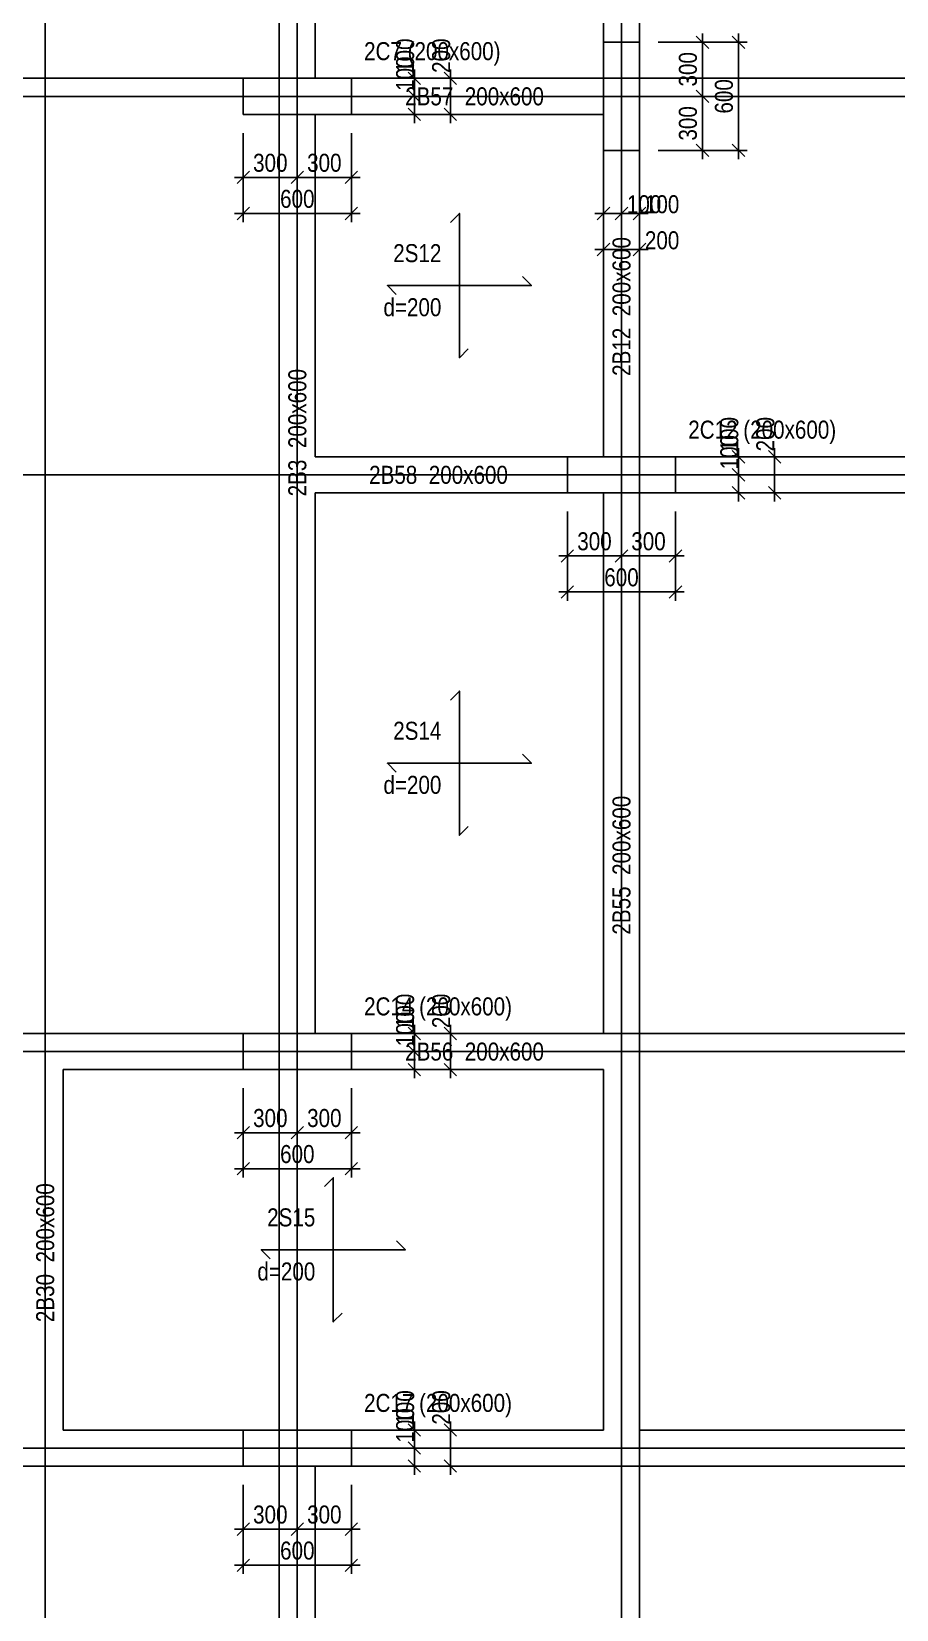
# Model space of a CAD drawing. Extents: x 0 to 206258, y -403073 to 0.
# Drawn here: x 82759 to 87561, y -29787 to -21033 of the extents above; entities that cross this region are included whole.
import ezdxf
from ezdxf.enums import TextEntityAlignment as Align
from ezdxf.lldxf.tags import DXFTag

# ---------------------------------------------------------------- set-up
doc = ezdxf.new("R2010")
doc.units = 0
doc.header["$LTSCALE"] = 1000
for name, color, linetype in [('Axis Line(Dir 1)', 8, 'CENTER2'), ('Axis Line(Dir 2)', 150, 'CENTER2'), ('Column Line', 7, 'Continuous'), ('Dimension Line', 5, 'Continuous'), ('Slab Edge Line', 5, 'Continuous'), ('Slab Label', 5, 'Continuous')]:
    doc.layers.add(name, color=color, linetype=linetype)
for name, color, linetype, true_color in [('Beam Label', 159, 'Continuous', 0x35424f), ('Beam Line', 159, 'HIDDEN2', 0x35424f), ('Column Label', 159, 'Continuous', 0x35424f), ('Ghost Axis Line', 254, 'Continuous', 0xbebebe)]:
    doc.layers.add(name, color=color, linetype=linetype, true_color=true_color)
doc.styles.add('Beam Label', font='ARIALN.TTF', dxfattribs={"height": 100})
doc.styles.add('Column Label', font='ARIALN.TTF', dxfattribs={"height": 100})
doc.styles.add('Dimension Text', font='ARIALN.TTF', dxfattribs={"height": 100})
doc.styles.add('Slab Label', font='ARIALN.TTF', dxfattribs={"height": 100})
tags = doc.linetypes.add('CENTER2', pattern=[1.125, 0.75, -0.125, 0.125, -0.125]).pattern_tags.tags
tags[10:11] = [DXFTag(74, 4), DXFTag(75, 0), DXFTag(340, '0'), DXFTag(46, 0.0), DXFTag(50, 0.0), DXFTag(44, 0.0), DXFTag(45, 0.0)]
tags[8:9] = [DXFTag(74, 4), DXFTag(75, 0), DXFTag(340, '0'), DXFTag(46, 0.0), DXFTag(50, 0.0), DXFTag(44, 0.0), DXFTag(45, 0.0)]
tags[6:7] = [DXFTag(74, 4), DXFTag(75, 0), DXFTag(340, '0'), DXFTag(46, 0.0), DXFTag(50, 0.0), DXFTag(44, 0.0), DXFTag(45, 0.0)]
tags[4:5] = [DXFTag(74, 4), DXFTag(75, 0), DXFTag(340, '0'), DXFTag(46, 0.0), DXFTag(50, 0.0), DXFTag(44, 0.0), DXFTag(45, 0.0)]
tags = doc.linetypes.add('HIDDEN2', pattern=[0.1875, 0.125, -0.0625]).pattern_tags.tags
tags[6:7] = [DXFTag(74, 4), DXFTag(75, 0), DXFTag(340, '0'), DXFTag(46, 0.0), DXFTag(50, 0.0), DXFTag(44, 0.0), DXFTag(45, 0.0)]
tags[4:5] = [DXFTag(74, 4), DXFTag(75, 0), DXFTag(340, '0'), DXFTag(46, 0.0), DXFTag(50, 0.0), DXFTag(44, 0.0), DXFTag(45, 0.0)]
doc.dimstyles.get("Standard").update_dxf_attribs({"dimtxt": 100, "dimasz": 30, "dimexe": 48.3, "dimexo": 103.5, "dimgap": 30, "dimtad": 1, "dimtoh": 1, "dimdec": 1, "dimdsep": 46, "dimtxsty": 'Dimension Text', "dimblk": 'PCDIM_TICK', "dimcen": 0.09, "dimclrd": 5, "dimclre": 5, "dimclrt": 5, "dimadec": 1, "dimazin": 0, "dimtp": 1, "dimtm": 1, "dimtfac": 1, "dimtdec": 4, "dimtofl": 0, "dimtmove": 0, "dimatfit": 3, "dimfxl": 1, "dimtolj": 1, "dimtzin": 0, "dimarcsym": 0})

# ---------------------------------------------------------------- blocks, each defined once
blk = doc.blocks.new('PCDIM_TICK')
at = {"layer": 'Dimension Line', "color": 0, "transparency": 33554687}
for p, q in [((1.15, 1.15), (-1.15, -1.15)), ((1.61, 0), (0, 0))]:
    blk.add_line(p, q, dxfattribs=at)
blk = doc.blocks.new('*U648')
at = {"layer": 'Dimension Line', "color": 5, "true_color": 0x0000ff, "transparency": 16777216}
for p, q in [((83934.3, -21595.7), (83934.3, -21890.5)), ((84234.3, -21595.7), (84234.3, -21890.5)), ((83934.3, -21842.2), (84234.3, -21842.2))]:
    blk.add_line(p, q, dxfattribs=at)
at = {"layer": 'Dimension Line', "color": 5, "true_color": 0x0000ff, "transparency": 16777216, "xscale": 30, "yscale": 30, "rotation": 180.0000000000004}
blk.add_blockref('PCDIM_TICK', (83934.3, -21842.2), dxfattribs=at)
at = {"layer": 'Dimension Line', "color": 5, "true_color": 0x0000ff, "transparency": 16777216, "xscale": 30, "yscale": 30}
blk.add_blockref('PCDIM_TICK', (84234.3, -21842.2), dxfattribs=at)
at = {"layer": 'Dimension Line', "color": 5, "true_color": 0x0000ff, "transparency": 16777216, "insert": (84084.3, -21812.2), "char_height": 100, "width": 181.501, "attachment_point": 8, "style": 'Dimension Text'}
blk.add_mtext('300', dxfattribs=at)
blk = doc.blocks.new('*U649')
at = {"layer": 'Dimension Line', "color": 5, "true_color": 0x0000ff, "transparency": 16777216}
for p, q in [((84234.3, -21595.7), (84234.3, -21890.5)), ((84534.3, -21595.7), (84534.3, -21890.5)), ((84234.3, -21842.2), (84534.3, -21842.2))]:
    blk.add_line(p, q, dxfattribs=at)
at = {"layer": 'Dimension Line', "color": 5, "true_color": 0x0000ff, "transparency": 16777216, "xscale": 30, "yscale": 30, "rotation": 180.0000000000004}
blk.add_blockref('PCDIM_TICK', (84234.3, -21842.2), dxfattribs=at)
at = {"layer": 'Dimension Line', "color": 5, "true_color": 0x0000ff, "transparency": 16777216, "xscale": 30, "yscale": 30}
blk.add_blockref('PCDIM_TICK', (84534.3, -21842.2), dxfattribs=at)
at = {"layer": 'Dimension Line', "color": 5, "true_color": 0x0000ff, "transparency": 16777216, "insert": (84384.3, -21812.2), "char_height": 100, "width": 181.501, "attachment_point": 8, "style": 'Dimension Text'}
blk.add_mtext('300', dxfattribs=at)
blk = doc.blocks.new('*U650')
at = {"layer": 'Dimension Line', "color": 5, "true_color": 0x0000ff, "transparency": 16777216}
for p, q in [((83934.3, -21595.7), (83934.3, -22090.5)), ((84534.3, -21595.7), (84534.3, -22090.5)), ((83934.3, -22042.2), (84534.3, -22042.2))]:
    blk.add_line(p, q, dxfattribs=at)
at = {"layer": 'Dimension Line', "color": 5, "true_color": 0x0000ff, "transparency": 16777216, "xscale": 30, "yscale": 30, "rotation": 180.0000000000004}
blk.add_blockref('PCDIM_TICK', (83934.3, -22042.2), dxfattribs=at)
at = {"layer": 'Dimension Line', "color": 5, "true_color": 0x0000ff, "transparency": 16777216, "xscale": 30, "yscale": 30}
blk.add_blockref('PCDIM_TICK', (84534.3, -22042.2), dxfattribs=at)
at = {"layer": 'Dimension Line', "color": 5, "true_color": 0x0000ff, "transparency": 16777216, "insert": (84234.3, -22012.2), "char_height": 100, "width": 181.97, "attachment_point": 8, "style": 'Dimension Text'}
blk.add_mtext('600', dxfattribs=at)
blk = doc.blocks.new('*U651')
at = {"layer": 'Dimension Line', "color": 5, "true_color": 0x0000ff, "transparency": 16777216}
for p, q in [((84637.8, -21392.2), (84932.6, -21392.2)), ((84884.3, -21392.2), (84884.3, -21362.2)), ((84884.3, -21492.2), (84884.3, -21392.2)), ((84637.8, -21492.2), (84932.6, -21492.2))]:
    blk.add_line(p, q, dxfattribs=at)
at = {"layer": 'Dimension Line', "color": 5, "true_color": 0x0000ff, "transparency": 16777216, "xscale": 30, "yscale": 30}
for p, rotation in [((84884.3, -21392.2), 89.99999999999447), ((84884.3, -21492.2), 269.9999999999834)]:
    blk.add_blockref('PCDIM_TICK', p, dxfattribs=dict(at, rotation=rotation))
at = {"layer": 'Dimension Line', "color": 5, "true_color": 0x0000ff, "transparency": 16777216, "insert": (84884.3, -21362.2), "char_height": 100, "width": 173.928, "attachment_point": 7, "rotation": 90, "style": 'Dimension Text'}
blk.add_mtext('100', dxfattribs=at)
blk = doc.blocks.new('*U652')
at = {"layer": 'Dimension Line', "color": 5, "true_color": 0x0000ff, "transparency": 16777216}
for p, q in [((84884.3, -21292.2), (84884.3, -21262.2)), ((84637.8, -21292.2), (84932.6, -21292.2)), ((84884.3, -21392.2), (84884.3, -21292.2)), ((84637.8, -21392.2), (84932.6, -21392.2))]:
    blk.add_line(p, q, dxfattribs=at)
at = {"layer": 'Dimension Line', "color": 5, "true_color": 0x0000ff, "transparency": 16777216, "xscale": 30, "yscale": 30}
for p, rotation in [((84884.3, -21292.2), 89.99999999999447), ((84884.3, -21392.2), 269.9999999999834)]:
    blk.add_blockref('PCDIM_TICK', p, dxfattribs=dict(at, rotation=rotation))
at = {"layer": 'Dimension Line', "color": 5, "true_color": 0x0000ff, "transparency": 16777216, "insert": (84884.3, -21262.2), "char_height": 100, "width": 173.928, "attachment_point": 7, "rotation": 90, "style": 'Dimension Text'}
blk.add_mtext('100', dxfattribs=at)
blk = doc.blocks.new('*U653')
at = {"layer": 'Dimension Line', "color": 5, "true_color": 0x0000ff, "transparency": 16777216}
for p, q in [((85084.3, -21292.2), (85084.3, -21262.2)), ((84637.8, -21292.2), (85132.6, -21292.2)), ((85084.3, -21492.2), (85084.3, -21292.2)), ((84637.8, -21492.2), (85132.6, -21492.2))]:
    blk.add_line(p, q, dxfattribs=at)
at = {"layer": 'Dimension Line', "color": 5, "true_color": 0x0000ff, "transparency": 16777216, "xscale": 30, "yscale": 30}
for p, rotation in [((85084.3, -21292.2), 89.99999999999447), ((85084.3, -21492.2), 269.9999999999834)]:
    blk.add_blockref('PCDIM_TICK', p, dxfattribs=dict(at, rotation=rotation))
at = {"layer": 'Dimension Line', "color": 5, "true_color": 0x0000ff, "transparency": 16777216, "insert": (85084.3, -21262.2), "char_height": 100, "width": 182.775, "attachment_point": 7, "rotation": 90, "style": 'Dimension Text'}
blk.add_mtext('200', dxfattribs=at)
blk = doc.blocks.new('*U654')
at = {"layer": 'Dimension Line', "color": 5, "true_color": 0x0000ff, "transparency": 16777216}
for p, q in [((85934.3, -21795.7), (85934.3, -22090.5)), ((86034.3, -21795.7), (86034.3, -22090.5)), ((85934.3, -22042.2), (86034.3, -22042.2)), ((86034.3, -22042.2), (86064.3, -22042.2))]:
    blk.add_line(p, q, dxfattribs=at)
at = {"layer": 'Dimension Line', "color": 5, "true_color": 0x0000ff, "transparency": 16777216, "xscale": 30, "yscale": 30, "rotation": 180.0000000000004}
blk.add_blockref('PCDIM_TICK', (85934.3, -22042.2), dxfattribs=at)
at = {"layer": 'Dimension Line', "color": 5, "true_color": 0x0000ff, "transparency": 16777216, "xscale": 30, "yscale": 30}
blk.add_blockref('PCDIM_TICK', (86034.3, -22042.2), dxfattribs=at)
at = {"layer": 'Dimension Line', "color": 5, "true_color": 0x0000ff, "transparency": 16777216, "insert": (86064.3, -22042.2), "char_height": 100, "width": 173.928, "attachment_point": 7, "style": 'Dimension Text'}
blk.add_mtext('100', dxfattribs=at)
blk = doc.blocks.new('*U655')
at = {"layer": 'Dimension Line', "color": 5, "true_color": 0x0000ff, "transparency": 16777216}
for p, q in [((86034.3, -21795.7), (86034.3, -22090.5)), ((86134.3, -21795.7), (86134.3, -22090.5)), ((86034.3, -22042.2), (86134.3, -22042.2)), ((86134.3, -22042.2), (86164.3, -22042.2))]:
    blk.add_line(p, q, dxfattribs=at)
at = {"layer": 'Dimension Line', "color": 5, "true_color": 0x0000ff, "transparency": 16777216, "xscale": 30, "yscale": 30, "rotation": 180.0000000000004}
blk.add_blockref('PCDIM_TICK', (86034.3, -22042.2), dxfattribs=at)
at = {"layer": 'Dimension Line', "color": 5, "true_color": 0x0000ff, "transparency": 16777216, "xscale": 30, "yscale": 30}
blk.add_blockref('PCDIM_TICK', (86134.3, -22042.2), dxfattribs=at)
at = {"layer": 'Dimension Line', "color": 5, "true_color": 0x0000ff, "transparency": 16777216, "insert": (86164.3, -22042.2), "char_height": 100, "width": 173.928, "attachment_point": 7, "style": 'Dimension Text'}
blk.add_mtext('100', dxfattribs=at)
blk = doc.blocks.new('*U656')
at = {"layer": 'Dimension Line', "color": 5, "true_color": 0x0000ff, "transparency": 16777216}
for p, q in [((85934.3, -21795.7), (85934.3, -22290.5)), ((86134.3, -21795.7), (86134.3, -22290.5)), ((85934.3, -22242.2), (86134.3, -22242.2)), ((86134.3, -22242.2), (86164.3, -22242.2))]:
    blk.add_line(p, q, dxfattribs=at)
at = {"layer": 'Dimension Line', "color": 5, "true_color": 0x0000ff, "transparency": 16777216, "xscale": 30, "yscale": 30, "rotation": 180.0000000000004}
blk.add_blockref('PCDIM_TICK', (85934.3, -22242.2), dxfattribs=at)
at = {"layer": 'Dimension Line', "color": 5, "true_color": 0x0000ff, "transparency": 16777216, "xscale": 30, "yscale": 30}
blk.add_blockref('PCDIM_TICK', (86134.3, -22242.2), dxfattribs=at)
at = {"layer": 'Dimension Line', "color": 5, "true_color": 0x0000ff, "transparency": 16777216, "insert": (86164.3, -22242.2), "char_height": 100, "width": 182.775, "attachment_point": 7, "style": 'Dimension Text'}
blk.add_mtext('200', dxfattribs=at)
blk = doc.blocks.new('*U657')
at = {"layer": 'Dimension Line', "color": 5, "true_color": 0x0000ff, "transparency": 16777216}
for p, q in [((86237.8, -21392.2), (86532.6, -21392.2)), ((86484.3, -21692.2), (86484.3, -21392.2)), ((86237.8, -21692.2), (86532.6, -21692.2))]:
    blk.add_line(p, q, dxfattribs=at)
at = {"layer": 'Dimension Line', "color": 5, "true_color": 0x0000ff, "transparency": 16777216, "xscale": 30, "yscale": 30}
for p, rotation in [((86484.3, -21392.2), 89.99999999999447), ((86484.3, -21692.2), 269.9999999999834)]:
    blk.add_blockref('PCDIM_TICK', p, dxfattribs=dict(at, rotation=rotation))
at = {"layer": 'Dimension Line', "color": 5, "true_color": 0x0000ff, "transparency": 16777216, "insert": (86454.3, -21542.2), "char_height": 100, "width": 181.501, "attachment_point": 8, "rotation": 90, "style": 'Dimension Text'}
blk.add_mtext('300', dxfattribs=at)
blk = doc.blocks.new('*U658')
at = {"layer": 'Dimension Line', "color": 5, "true_color": 0x0000ff, "transparency": 16777216}
for p, q in [((86237.8, -21092.2), (86532.6, -21092.2)), ((86484.3, -21392.2), (86484.3, -21092.2)), ((86237.8, -21392.2), (86532.6, -21392.2))]:
    blk.add_line(p, q, dxfattribs=at)
at = {"layer": 'Dimension Line', "color": 5, "true_color": 0x0000ff, "transparency": 16777216, "xscale": 30, "yscale": 30}
for p, rotation in [((86484.3, -21092.2), 89.99999999999447), ((86484.3, -21392.2), 269.9999999999834)]:
    blk.add_blockref('PCDIM_TICK', p, dxfattribs=dict(at, rotation=rotation))
at = {"layer": 'Dimension Line', "color": 5, "true_color": 0x0000ff, "transparency": 16777216, "insert": (86454.3, -21242.2), "char_height": 100, "width": 181.501, "attachment_point": 8, "rotation": 90, "style": 'Dimension Text'}
blk.add_mtext('300', dxfattribs=at)
blk = doc.blocks.new('*U659')
at = {"layer": 'Dimension Line', "color": 5, "true_color": 0x0000ff, "transparency": 16777216}
for p, q in [((86237.8, -21092.2), (86732.6, -21092.2)), ((86684.3, -21692.2), (86684.3, -21092.2)), ((86237.8, -21692.2), (86732.6, -21692.2))]:
    blk.add_line(p, q, dxfattribs=at)
at = {"layer": 'Dimension Line', "color": 5, "true_color": 0x0000ff, "transparency": 16777216, "xscale": 30, "yscale": 30}
for p, rotation in [((86684.3, -21092.2), 89.99999999999447), ((86684.3, -21692.2), 269.9999999999834)]:
    blk.add_blockref('PCDIM_TICK', p, dxfattribs=dict(at, rotation=rotation))
at = {"layer": 'Dimension Line', "color": 5, "true_color": 0x0000ff, "transparency": 16777216, "insert": (86654.3, -21392.2), "char_height": 100, "width": 181.97, "attachment_point": 8, "rotation": 90, "style": 'Dimension Text'}
blk.add_mtext('600', dxfattribs=at)
blk = doc.blocks.new('*U672')
at = {"layer": 'Dimension Line', "color": 5, "true_color": 0x0000ff, "transparency": 16777216}
for p, q in [((85734.3, -23695.7), (85734.3, -23990.5)), ((86034.3, -23695.7), (86034.3, -23990.5)), ((85734.3, -23942.2), (86034.3, -23942.2))]:
    blk.add_line(p, q, dxfattribs=at)
at = {"layer": 'Dimension Line', "color": 5, "true_color": 0x0000ff, "transparency": 16777216, "xscale": 30, "yscale": 30, "rotation": 180.0000000000004}
blk.add_blockref('PCDIM_TICK', (85734.3, -23942.2), dxfattribs=at)
at = {"layer": 'Dimension Line', "color": 5, "true_color": 0x0000ff, "transparency": 16777216, "xscale": 30, "yscale": 30}
blk.add_blockref('PCDIM_TICK', (86034.3, -23942.2), dxfattribs=at)
at = {"layer": 'Dimension Line', "color": 5, "true_color": 0x0000ff, "transparency": 16777216, "insert": (85884.3, -23912.2), "char_height": 100, "width": 181.501, "attachment_point": 8, "style": 'Dimension Text'}
blk.add_mtext('300', dxfattribs=at)
blk = doc.blocks.new('*U673')
at = {"layer": 'Dimension Line', "color": 5, "true_color": 0x0000ff, "transparency": 16777216}
for p, q in [((86034.3, -23695.7), (86034.3, -23990.5)), ((86334.3, -23695.7), (86334.3, -23990.5)), ((86034.3, -23942.2), (86334.3, -23942.2))]:
    blk.add_line(p, q, dxfattribs=at)
at = {"layer": 'Dimension Line', "color": 5, "true_color": 0x0000ff, "transparency": 16777216, "xscale": 30, "yscale": 30, "rotation": 180.0000000000004}
blk.add_blockref('PCDIM_TICK', (86034.3, -23942.2), dxfattribs=at)
at = {"layer": 'Dimension Line', "color": 5, "true_color": 0x0000ff, "transparency": 16777216, "xscale": 30, "yscale": 30}
blk.add_blockref('PCDIM_TICK', (86334.3, -23942.2), dxfattribs=at)
at = {"layer": 'Dimension Line', "color": 5, "true_color": 0x0000ff, "transparency": 16777216, "insert": (86184.3, -23912.2), "char_height": 100, "width": 181.501, "attachment_point": 8, "style": 'Dimension Text'}
blk.add_mtext('300', dxfattribs=at)
blk = doc.blocks.new('*U674')
at = {"layer": 'Dimension Line', "color": 5, "true_color": 0x0000ff, "transparency": 16777216}
for p, q in [((85734.3, -23695.7), (85734.3, -24190.5)), ((86334.3, -23695.7), (86334.3, -24190.5)), ((85734.3, -24142.2), (86334.3, -24142.2))]:
    blk.add_line(p, q, dxfattribs=at)
at = {"layer": 'Dimension Line', "color": 5, "true_color": 0x0000ff, "transparency": 16777216, "xscale": 30, "yscale": 30, "rotation": 180.0000000000004}
blk.add_blockref('PCDIM_TICK', (85734.3, -24142.2), dxfattribs=at)
at = {"layer": 'Dimension Line', "color": 5, "true_color": 0x0000ff, "transparency": 16777216, "xscale": 30, "yscale": 30}
blk.add_blockref('PCDIM_TICK', (86334.3, -24142.2), dxfattribs=at)
at = {"layer": 'Dimension Line', "color": 5, "true_color": 0x0000ff, "transparency": 16777216, "insert": (86034.3, -24112.2), "char_height": 100, "width": 181.97, "attachment_point": 8, "style": 'Dimension Text'}
blk.add_mtext('600', dxfattribs=at)
blk = doc.blocks.new('*U675')
at = {"layer": 'Dimension Line', "color": 5, "true_color": 0x0000ff, "transparency": 16777216}
for p, q in [((86684.3, -23492.2), (86684.3, -23462.2)), ((86437.8, -23492.2), (86732.6, -23492.2)), ((86684.3, -23592.2), (86684.3, -23492.2)), ((86437.8, -23592.2), (86732.6, -23592.2))]:
    blk.add_line(p, q, dxfattribs=at)
at = {"layer": 'Dimension Line', "color": 5, "true_color": 0x0000ff, "transparency": 16777216, "xscale": 30, "yscale": 30}
for p, rotation in [((86684.3, -23492.2), 89.99999999999447), ((86684.3, -23592.2), 269.9999999999834)]:
    blk.add_blockref('PCDIM_TICK', p, dxfattribs=dict(at, rotation=rotation))
at = {"layer": 'Dimension Line', "color": 5, "true_color": 0x0000ff, "transparency": 16777216, "insert": (86684.3, -23462.2), "char_height": 100, "width": 173.928, "attachment_point": 7, "rotation": 90, "style": 'Dimension Text'}
blk.add_mtext('100', dxfattribs=at)
blk = doc.blocks.new('*U676')
at = {"layer": 'Dimension Line', "color": 5, "true_color": 0x0000ff, "transparency": 16777216}
for p, q in [((86684.3, -23392.2), (86684.3, -23362.2)), ((86437.8, -23392.2), (86732.6, -23392.2)), ((86684.3, -23492.2), (86684.3, -23392.2)), ((86437.8, -23492.2), (86732.6, -23492.2))]:
    blk.add_line(p, q, dxfattribs=at)
at = {"layer": 'Dimension Line', "color": 5, "true_color": 0x0000ff, "transparency": 16777216, "xscale": 30, "yscale": 30}
for p, rotation in [((86684.3, -23392.2), 89.99999999999447), ((86684.3, -23492.2), 269.9999999999834)]:
    blk.add_blockref('PCDIM_TICK', p, dxfattribs=dict(at, rotation=rotation))
at = {"layer": 'Dimension Line', "color": 5, "true_color": 0x0000ff, "transparency": 16777216, "insert": (86684.3, -23362.2), "char_height": 100, "width": 173.928, "attachment_point": 7, "rotation": 90, "style": 'Dimension Text'}
blk.add_mtext('100', dxfattribs=at)
blk = doc.blocks.new('*U677')
at = {"layer": 'Dimension Line', "color": 5, "true_color": 0x0000ff, "transparency": 16777216}
for p, q in [((86884.3, -23392.2), (86884.3, -23362.2)), ((86437.8, -23392.2), (86932.6, -23392.2)), ((86884.3, -23592.2), (86884.3, -23392.2)), ((86437.8, -23592.2), (86932.6, -23592.2))]:
    blk.add_line(p, q, dxfattribs=at)
at = {"layer": 'Dimension Line', "color": 5, "true_color": 0x0000ff, "transparency": 16777216, "xscale": 30, "yscale": 30}
for p, rotation in [((86884.3, -23392.2), 89.99999999999447), ((86884.3, -23592.2), 269.9999999999834)]:
    blk.add_blockref('PCDIM_TICK', p, dxfattribs=dict(at, rotation=rotation))
at = {"layer": 'Dimension Line', "color": 5, "true_color": 0x0000ff, "transparency": 16777216, "insert": (86884.3, -23362.2), "char_height": 100, "width": 182.775, "attachment_point": 7, "rotation": 90, "style": 'Dimension Text'}
blk.add_mtext('200', dxfattribs=at)
blk = doc.blocks.new('*U684')
at = {"layer": 'Dimension Line', "color": 5, "true_color": 0x0000ff, "transparency": 16777216}
for p, q in [((83934.3, -26895.7), (83934.3, -27190.5)), ((84234.3, -26895.7), (84234.3, -27190.5)), ((83934.3, -27142.2), (84234.3, -27142.2))]:
    blk.add_line(p, q, dxfattribs=at)
at = {"layer": 'Dimension Line', "color": 5, "true_color": 0x0000ff, "transparency": 16777216, "xscale": 30, "yscale": 30, "rotation": 180.0000000000004}
blk.add_blockref('PCDIM_TICK', (83934.3, -27142.2), dxfattribs=at)
at = {"layer": 'Dimension Line', "color": 5, "true_color": 0x0000ff, "transparency": 16777216, "xscale": 30, "yscale": 30}
blk.add_blockref('PCDIM_TICK', (84234.3, -27142.2), dxfattribs=at)
at = {"layer": 'Dimension Line', "color": 5, "true_color": 0x0000ff, "transparency": 16777216, "insert": (84084.3, -27112.2), "char_height": 100, "width": 181.501, "attachment_point": 8, "style": 'Dimension Text'}
blk.add_mtext('300', dxfattribs=at)
blk = doc.blocks.new('*U685')
at = {"layer": 'Dimension Line', "color": 5, "true_color": 0x0000ff, "transparency": 16777216}
for p, q in [((84234.3, -26895.7), (84234.3, -27190.5)), ((84534.3, -26895.7), (84534.3, -27190.5)), ((84234.3, -27142.2), (84534.3, -27142.2))]:
    blk.add_line(p, q, dxfattribs=at)
at = {"layer": 'Dimension Line', "color": 5, "true_color": 0x0000ff, "transparency": 16777216, "xscale": 30, "yscale": 30, "rotation": 180.0000000000004}
blk.add_blockref('PCDIM_TICK', (84234.3, -27142.2), dxfattribs=at)
at = {"layer": 'Dimension Line', "color": 5, "true_color": 0x0000ff, "transparency": 16777216, "xscale": 30, "yscale": 30}
blk.add_blockref('PCDIM_TICK', (84534.3, -27142.2), dxfattribs=at)
at = {"layer": 'Dimension Line', "color": 5, "true_color": 0x0000ff, "transparency": 16777216, "insert": (84384.3, -27112.2), "char_height": 100, "width": 181.501, "attachment_point": 8, "style": 'Dimension Text'}
blk.add_mtext('300', dxfattribs=at)
blk = doc.blocks.new('*U686')
at = {"layer": 'Dimension Line', "color": 5, "true_color": 0x0000ff, "transparency": 16777216}
for p, q in [((83934.3, -26895.7), (83934.3, -27390.5)), ((84534.3, -26895.7), (84534.3, -27390.5)), ((83934.3, -27342.2), (84534.3, -27342.2))]:
    blk.add_line(p, q, dxfattribs=at)
at = {"layer": 'Dimension Line', "color": 5, "true_color": 0x0000ff, "transparency": 16777216, "xscale": 30, "yscale": 30, "rotation": 180.0000000000004}
blk.add_blockref('PCDIM_TICK', (83934.3, -27342.2), dxfattribs=at)
at = {"layer": 'Dimension Line', "color": 5, "true_color": 0x0000ff, "transparency": 16777216, "xscale": 30, "yscale": 30}
blk.add_blockref('PCDIM_TICK', (84534.3, -27342.2), dxfattribs=at)
at = {"layer": 'Dimension Line', "color": 5, "true_color": 0x0000ff, "transparency": 16777216, "insert": (84234.3, -27312.2), "char_height": 100, "width": 181.97, "attachment_point": 8, "style": 'Dimension Text'}
blk.add_mtext('600', dxfattribs=at)
blk = doc.blocks.new('*U687')
at = {"layer": 'Dimension Line', "color": 5, "true_color": 0x0000ff, "transparency": 16777216}
for p, q in [((84637.8, -26692.2), (84932.6, -26692.2)), ((84884.3, -26692.2), (84884.3, -26662.2)), ((84884.3, -26792.2), (84884.3, -26692.2)), ((84637.8, -26792.2), (84932.6, -26792.2))]:
    blk.add_line(p, q, dxfattribs=at)
at = {"layer": 'Dimension Line', "color": 5, "true_color": 0x0000ff, "transparency": 16777216, "xscale": 30, "yscale": 30}
for p, rotation in [((84884.3, -26692.2), 89.99999999999447), ((84884.3, -26792.2), 269.9999999999834)]:
    blk.add_blockref('PCDIM_TICK', p, dxfattribs=dict(at, rotation=rotation))
at = {"layer": 'Dimension Line', "color": 5, "true_color": 0x0000ff, "transparency": 16777216, "insert": (84884.3, -26662.2), "char_height": 100, "width": 173.928, "attachment_point": 7, "rotation": 90, "style": 'Dimension Text'}
blk.add_mtext('100', dxfattribs=at)
blk = doc.blocks.new('*U688')
at = {"layer": 'Dimension Line', "color": 5, "true_color": 0x0000ff, "transparency": 16777216}
for p, q in [((84637.8, -26592.2), (84932.6, -26592.2)), ((84884.3, -26592.2), (84884.3, -26562.2)), ((84884.3, -26692.2), (84884.3, -26592.2)), ((84637.8, -26692.2), (84932.6, -26692.2))]:
    blk.add_line(p, q, dxfattribs=at)
at = {"layer": 'Dimension Line', "color": 5, "true_color": 0x0000ff, "transparency": 16777216, "xscale": 30, "yscale": 30}
for p, rotation in [((84884.3, -26592.2), 89.99999999999447), ((84884.3, -26692.2), 269.9999999999834)]:
    blk.add_blockref('PCDIM_TICK', p, dxfattribs=dict(at, rotation=rotation))
at = {"layer": 'Dimension Line', "color": 5, "true_color": 0x0000ff, "transparency": 16777216, "insert": (84884.3, -26562.2), "char_height": 100, "width": 173.928, "attachment_point": 7, "rotation": 90, "style": 'Dimension Text'}
blk.add_mtext('100', dxfattribs=at)
blk = doc.blocks.new('*U689')
at = {"layer": 'Dimension Line', "color": 5, "true_color": 0x0000ff, "transparency": 16777216}
for p, q in [((84637.8, -26592.2), (85132.6, -26592.2)), ((85084.3, -26592.2), (85084.3, -26562.2)), ((85084.3, -26792.2), (85084.3, -26592.2)), ((84637.8, -26792.2), (85132.6, -26792.2))]:
    blk.add_line(p, q, dxfattribs=at)
at = {"layer": 'Dimension Line', "color": 5, "true_color": 0x0000ff, "transparency": 16777216, "xscale": 30, "yscale": 30}
for p, rotation in [((85084.3, -26592.2), 89.99999999999447), ((85084.3, -26792.2), 269.9999999999834)]:
    blk.add_blockref('PCDIM_TICK', p, dxfattribs=dict(at, rotation=rotation))
at = {"layer": 'Dimension Line', "color": 5, "true_color": 0x0000ff, "transparency": 16777216, "insert": (85084.3, -26562.2), "char_height": 100, "width": 182.775, "attachment_point": 7, "rotation": 90, "style": 'Dimension Text'}
blk.add_mtext('200', dxfattribs=at)
blk = doc.blocks.new('*U696')
at = {"layer": 'Dimension Line', "color": 5, "true_color": 0x0000ff, "transparency": 16777216}
for p, q in [((83934.3, -29095.7), (83934.3, -29390.5)), ((84234.3, -29095.7), (84234.3, -29390.5)), ((83934.3, -29342.2), (84234.3, -29342.2))]:
    blk.add_line(p, q, dxfattribs=at)
at = {"layer": 'Dimension Line', "color": 5, "true_color": 0x0000ff, "transparency": 16777216, "xscale": 30, "yscale": 30, "rotation": 180.0000000000004}
blk.add_blockref('PCDIM_TICK', (83934.3, -29342.2), dxfattribs=at)
at = {"layer": 'Dimension Line', "color": 5, "true_color": 0x0000ff, "transparency": 16777216, "xscale": 30, "yscale": 30}
blk.add_blockref('PCDIM_TICK', (84234.3, -29342.2), dxfattribs=at)
at = {"layer": 'Dimension Line', "color": 5, "true_color": 0x0000ff, "transparency": 16777216, "insert": (84084.3, -29312.2), "char_height": 100, "width": 181.501, "attachment_point": 8, "style": 'Dimension Text'}
blk.add_mtext('300', dxfattribs=at)
blk = doc.blocks.new('*U697')
at = {"layer": 'Dimension Line', "color": 5, "true_color": 0x0000ff, "transparency": 16777216}
for p, q in [((84234.3, -29095.7), (84234.3, -29390.5)), ((84534.3, -29095.7), (84534.3, -29390.5)), ((84234.3, -29342.2), (84534.3, -29342.2))]:
    blk.add_line(p, q, dxfattribs=at)
at = {"layer": 'Dimension Line', "color": 5, "true_color": 0x0000ff, "transparency": 16777216, "xscale": 30, "yscale": 30, "rotation": 180.0000000000004}
blk.add_blockref('PCDIM_TICK', (84234.3, -29342.2), dxfattribs=at)
at = {"layer": 'Dimension Line', "color": 5, "true_color": 0x0000ff, "transparency": 16777216, "xscale": 30, "yscale": 30}
blk.add_blockref('PCDIM_TICK', (84534.3, -29342.2), dxfattribs=at)
at = {"layer": 'Dimension Line', "color": 5, "true_color": 0x0000ff, "transparency": 16777216, "insert": (84384.3, -29312.2), "char_height": 100, "width": 181.501, "attachment_point": 8, "style": 'Dimension Text'}
blk.add_mtext('300', dxfattribs=at)
blk = doc.blocks.new('*U698')
at = {"layer": 'Dimension Line', "color": 5, "true_color": 0x0000ff, "transparency": 16777216}
for p, q in [((83934.3, -29095.7), (83934.3, -29590.5)), ((84534.3, -29095.7), (84534.3, -29590.5)), ((83934.3, -29542.2), (84534.3, -29542.2))]:
    blk.add_line(p, q, dxfattribs=at)
at = {"layer": 'Dimension Line', "color": 5, "true_color": 0x0000ff, "transparency": 16777216, "xscale": 30, "yscale": 30, "rotation": 180.0000000000004}
blk.add_blockref('PCDIM_TICK', (83934.3, -29542.2), dxfattribs=at)
at = {"layer": 'Dimension Line', "color": 5, "true_color": 0x0000ff, "transparency": 16777216, "xscale": 30, "yscale": 30}
blk.add_blockref('PCDIM_TICK', (84534.3, -29542.2), dxfattribs=at)
at = {"layer": 'Dimension Line', "color": 5, "true_color": 0x0000ff, "transparency": 16777216, "insert": (84234.3, -29512.2), "char_height": 100, "width": 181.97, "attachment_point": 8, "style": 'Dimension Text'}
blk.add_mtext('600', dxfattribs=at)
blk = doc.blocks.new('*U699')
at = {"layer": 'Dimension Line', "color": 5, "true_color": 0x0000ff, "transparency": 16777216}
for p, q in [((84884.3, -28892.2), (84884.3, -28862.2)), ((84637.8, -28892.2), (84932.6, -28892.2)), ((84884.3, -28992.2), (84884.3, -28892.2)), ((84637.8, -28992.2), (84932.6, -28992.2))]:
    blk.add_line(p, q, dxfattribs=at)
at = {"layer": 'Dimension Line', "color": 5, "true_color": 0x0000ff, "transparency": 16777216, "xscale": 30, "yscale": 30}
for p, rotation in [((84884.3, -28892.2), 89.99999999999447), ((84884.3, -28992.2), 269.9999999999834)]:
    blk.add_blockref('PCDIM_TICK', p, dxfattribs=dict(at, rotation=rotation))
at = {"layer": 'Dimension Line', "color": 5, "true_color": 0x0000ff, "transparency": 16777216, "insert": (84884.3, -28862.2), "char_height": 100, "width": 173.928, "attachment_point": 7, "rotation": 90, "style": 'Dimension Text'}
blk.add_mtext('100', dxfattribs=at)
blk = doc.blocks.new('*U700')
at = {"layer": 'Dimension Line', "color": 5, "true_color": 0x0000ff, "transparency": 16777216}
for p, q in [((84637.8, -28792.2), (84932.6, -28792.2)), ((84884.3, -28792.2), (84884.3, -28762.2)), ((84884.3, -28892.2), (84884.3, -28792.2)), ((84637.8, -28892.2), (84932.6, -28892.2))]:
    blk.add_line(p, q, dxfattribs=at)
at = {"layer": 'Dimension Line', "color": 5, "true_color": 0x0000ff, "transparency": 16777216, "xscale": 30, "yscale": 30}
for p, rotation in [((84884.3, -28792.2), 89.99999999999447), ((84884.3, -28892.2), 269.9999999999834)]:
    blk.add_blockref('PCDIM_TICK', p, dxfattribs=dict(at, rotation=rotation))
at = {"layer": 'Dimension Line', "color": 5, "true_color": 0x0000ff, "transparency": 16777216, "insert": (84884.3, -28762.2), "char_height": 100, "width": 173.928, "attachment_point": 7, "rotation": 90, "style": 'Dimension Text'}
blk.add_mtext('100', dxfattribs=at)
blk = doc.blocks.new('*U701')
at = {"layer": 'Dimension Line', "color": 5, "true_color": 0x0000ff, "transparency": 16777216}
for p, q in [((84637.8, -28792.2), (85132.6, -28792.2)), ((85084.3, -28792.2), (85084.3, -28762.2)), ((85084.3, -28992.2), (85084.3, -28792.2)), ((84637.8, -28992.2), (85132.6, -28992.2))]:
    blk.add_line(p, q, dxfattribs=at)
at = {"layer": 'Dimension Line', "color": 5, "true_color": 0x0000ff, "transparency": 16777216, "xscale": 30, "yscale": 30}
for p, rotation in [((85084.3, -28792.2), 89.99999999999447), ((85084.3, -28992.2), 269.9999999999834)]:
    blk.add_blockref('PCDIM_TICK', p, dxfattribs=dict(at, rotation=rotation))
at = {"layer": 'Dimension Line', "color": 5, "true_color": 0x0000ff, "transparency": 16777216, "insert": (85084.3, -28762.2), "char_height": 100, "width": 182.775, "attachment_point": 7, "rotation": 90, "style": 'Dimension Text'}
blk.add_mtext('200', dxfattribs=at)

msp = doc.modelspace()

# ---------------------------------------------------------------- linework, layer by layer
at = {"layer": 'Axis Line(Dir 1)', "transparency": 33554687}
for points in [[(77034.29, -21392.207), (94834.29, -21392.207)], [(77034.29, -23492.207), (94834.29, -23492.207)], [(77034.29, -26692.207), (94834.29, -26692.207)], [(77034.29, -28892.207), (94834.29, -28892.207)]]:
    msp.add_lwpolyline(points, dxfattribs=at)
at = {"layer": 'Axis Line(Dir 2)', "transparency": 33554687}
for points in [[(82834.29, -38092.207), (82834.29, -14292.207)], [(84234.29, -38092.207), (84234.29, -14292.207)], [(86034.29, -38092.207), (86034.29, -14292.207)]]:
    msp.add_lwpolyline(points, dxfattribs=at)
at = {"layer": 'Beam Line', "transparency": 33554687}
for points in [[(84134.29, -21292.207), (84134.29, -16392.207)], [(86134.29, -21092.207), (86134.29, -16392.207)], [(84334.29, -21292.207), (84334.29, -19792.207)], [(85934.29, -21092.207), (85934.29, -19792.207)], [(84534.29, -21292.207), (85934.29, -21292.207)], [(84134.29, -26592.207), (84134.29, -21492.207)], [(84334.29, -23392.207), (84334.29, -21492.207)], [(84534.29, -21492.207), (85934.29, -21492.207)], [(85934.29, -23392.207), (85934.29, -21692.207)], [(86134.29, -23392.207), (86134.29, -21692.207)], [(84334.29, -23392.207), (85734.29, -23392.207)], [(86334.29, -23392.207), (88134.29, -23392.207)], [(84334.29, -26592.207), (84334.29, -23592.207)], [(84334.29, -23592.207), (85734.29, -23592.207)], [(85934.29, -26592.207), (85934.29, -23592.207)], [(86134.29, -28792.207), (86134.29, -23592.207)], [(86334.29, -23592.207), (91734.29, -23592.207)], [(79334.29, -26592.207), (83934.29, -26592.207)], [(84534.29, -26592.207), (85934.29, -26592.207)], [(82934.29, -28792.207), (82934.29, -26792.207)], [(82934.29, -26792.207), (83934.29, -26792.207)], [(84534.29, -26792.207), (85934.29, -26792.207)], [(85934.29, -28792.207), (85934.29, -26792.207)], [(82934.29, -28792.207), (83934.29, -28792.207)], [(84534.29, -28792.207), (85934.29, -28792.207)], [(86134.29, -28792.207), (91734.29, -28792.207)], [(79334.29, -28992.207), (83934.29, -28992.207)], [(84134.29, -32792.207), (84134.29, -28992.207)], [(84334.29, -32792.207), (84334.29, -28992.207)], [(84534.29, -28992.207), (88134.29, -28992.207)]]:
    msp.add_lwpolyline(points, dxfattribs=at)
at = {"layer": 'Column Line', "transparency": 33554687}
for points in [[(85934.29, -21692.207), (86134.29, -21692.207), (86134.29, -21092.207), (85934.29, -21092.207)], [(84534.29, -21492.207), (84534.29, -21292.207), (83934.29, -21292.207), (83934.29, -21492.207)], [(86334.29, -23592.207), (86334.29, -23392.207), (85734.29, -23392.207), (85734.29, -23592.207)], [(84534.29, -26792.207), (84534.29, -26592.207), (83934.29, -26592.207), (83934.29, -26792.207)], [(84534.29, -28992.207), (84534.29, -28792.207), (83934.29, -28792.207), (83934.29, -28992.207)]]:
    msp.add_lwpolyline(points, close=True, dxfattribs=at)
at = {"layer": 'Ghost Axis Line', "transparency": 33554687}
for points in [[(84134.29, -38092.207), (84134.29, -14292.207)], [(86134.29, -38092.207), (86134.29, -14292.207)], [(77034.29, -21292.207), (94834.29, -21292.207)], [(77034.29, -26592.207), (94834.29, -26592.207)], [(77034.29, -28992.207), (94834.29, -28992.207)]]:
    msp.add_lwpolyline(points, dxfattribs=at)
at = {"layer": 'Slab Edge Line', "transparency": 33554687}
for points in [[(85084.793, -22091.704), (85134.29, -22042.207)], [(85134.29, -22842.207), (85134.29, -22042.207)], [(85484.793, -22392.709), (85534.29, -22442.207)], [(84734.29, -22442.207), (85534.29, -22442.207)], [(84783.788, -22491.704), (84734.29, -22442.207)], [(85183.788, -22792.709), (85134.29, -22842.207)], [(85084.793, -24741.704), (85134.29, -24692.207)], [(85134.29, -25492.207), (85134.29, -24692.207)], [(84734.29, -25092.207), (85534.29, -25092.207)], [(84783.788, -25141.704), (84734.29, -25092.207)], [(85484.793, -25042.709), (85534.29, -25092.207)], [(85183.788, -25442.709), (85134.29, -25492.207)], [(84384.793, -27441.704), (84434.29, -27392.207)], [(84434.29, -28192.207), (84434.29, -27392.207)], [(84784.793, -27742.709), (84834.29, -27792.207)], [(84034.29, -27792.207), (84834.29, -27792.207)], [(84083.788, -27841.704), (84034.29, -27792.207)], [(84483.788, -28142.709), (84434.29, -28192.207)]]:
    msp.add_lwpolyline(points, close=True, dxfattribs=at)

# ---------------------------------------------------------------- texts
at = {"layer": 'Beam Label', "transparency": 33554687, "style": 'Beam Label'}
for s, p in [('2B57  200x600 ', (85234.29, -21392.207)), ('2B58  200x600 ', (85034.29, -23492.207)), ('2B56  200x600 ', (85234.29, -26692.207))]:
    msp.add_text(s, height=100, dxfattribs=at).set_placement(p, align=Align.MIDDLE_CENTER)
for s, p in [('2B12  200x600 ', (86034.29, -22542.207)), ('2B3  200x600 ', (84234.29, -23242.207)), ('2B55  200x600 ', (86034.29, -25642.207)), ('2B30  200x600 ', (82834.29, -27792.207))]:
    msp.add_text(s, height=100, rotation=90, dxfattribs=at).set_placement(p, align=Align.MIDDLE_CENTER)
at = {"layer": 'Column Label', "transparency": 33554687, "style": 'Column Label'}
for s, p in [('2C7 (200x600)', (84605.001, -21221.496)), ('2C12 (200x600)', (86405.001, -23321.496)), ('2C14 (200x600)', (84605.001, -26521.496)), ('2C17 (200x600)', (84605.001, -28721.496))]:
    msp.add_text(s, height=100, dxfattribs=at).set_placement(p, align=Align.BOTTOM_LEFT)
at = {"layer": 'Slab Label', "transparency": 33554687, "style": 'Slab Label'}
for s, p in [('2S12', (85034.29, -22342.207)), ('d=200', (85034.29, -22642.207)), ('2S14', (85034.29, -24992.207)), ('d=200', (85034.29, -25292.207)), ('2S15', (84334.29, -27692.207)), ('d=200', (84334.29, -27992.207))]:
    msp.add_text(s, height=100, dxfattribs=at).set_placement(p, align=Align.BOTTOM_RIGHT)

# ---------------------------------------------------------------- dimensions: what is measured, and where the dimension line sits
at = {"layer": 'Dimension Line', "transparency": 33554687}
for p1, p2, distance, picture, middle in [((84534.29, -21392.207), (84534.29, -21292.207), -350, '*U652', (84884.29, -21342.207)), ((84534.29, -21492.207), (84534.29, -21292.207), -550, '*U653', (85084.29, -21392.207)), ((86134.29, -21392.207), (86134.29, -21092.207), -350, '*U658', (86484.29, -21242.207)), ((86134.29, -21692.207), (86134.29, -21092.207), -550, '*U659', (86684.29, -21392.207)), ((84534.29, -21492.207), (84534.29, -21392.207), -350, '*U651', (84884.29, -21442.207)), ((86134.29, -21692.207), (86134.29, -21392.207), -350, '*U657', (86484.29, -21542.207)), ((83934.29, -21492.207), (84234.29, -21492.207), -350, '*U648', (84084.29, -21842.207)), ((83934.29, -21492.207), (84534.29, -21492.207), -550, '*U650', (84234.29, -22042.207)), ((84234.29, -21492.207), (84534.29, -21492.207), -350, '*U649', (84384.29, -21842.207)), ((85934.29, -21692.207), (86034.29, -21692.207), -350, '*U654', (85984.29, -22042.207)), ((85934.29, -21692.207), (86134.29, -21692.207), -550, '*U656', (86034.29, -22242.207)), ((86034.29, -21692.207), (86134.29, -21692.207), -350, '*U655', (86084.29, -22042.207)), ((86334.29, -23492.207), (86334.29, -23392.207), -350, '*U676', (86684.29, -23442.207)), ((86334.29, -23592.207), (86334.29, -23392.207), -550, '*U677', (86884.29, -23492.207)), ((86334.29, -23592.207), (86334.29, -23492.207), -350, '*U675', (86684.29, -23542.207)), ((85734.29, -23592.207), (86034.29, -23592.207), -350, '*U672', (85884.29, -23942.207)), ((85734.29, -23592.207), (86334.29, -23592.207), -550, '*U674', (86034.29, -24142.207)), ((86034.29, -23592.207), (86334.29, -23592.207), -350, '*U673', (86184.29, -23942.207)), ((84534.29, -26692.207), (84534.29, -26592.207), -350, '*U688', (84884.29, -26642.207)), ((84534.29, -26792.207), (84534.29, -26592.207), -550, '*U689', (85084.29, -26692.207)), ((84534.29, -26792.207), (84534.29, -26692.207), -350, '*U687', (84884.29, -26742.207)), ((83934.29, -26792.207), (84234.29, -26792.207), -350, '*U684', (84084.29, -27142.207)), ((83934.29, -26792.207), (84534.29, -26792.207), -550, '*U686', (84234.29, -27342.207)), ((84234.29, -26792.207), (84534.29, -26792.207), -350, '*U685', (84384.29, -27142.207)), ((84534.29, -28892.207), (84534.29, -28792.207), -350, '*U700', (84884.29, -28842.207)), ((84534.29, -28992.207), (84534.29, -28792.207), -550, '*U701', (85084.29, -28892.207)), ((84534.29, -28992.207), (84534.29, -28892.207), -350, '*U699', (84884.29, -28942.207)), ((83934.29, -28992.207), (84234.29, -28992.207), -350, '*U696', (84084.29, -29342.207)), ((83934.29, -28992.207), (84534.29, -28992.207), -550, '*U698', (84234.29, -29542.207)), ((84234.29, -28992.207), (84534.29, -28992.207), -350, '*U697', (84384.29, -29342.207))]:
    dim = msp.add_aligned_dim(p1=p1, p2=p2, distance=distance, dimstyle='Standard', override={"dimscale": 1, "dimtxt": 100, "dimasz": 30, "dimexe": 48.3, "dimexo": 103.5, "dimgap": 30, "dimtad": 1, "dimtih": 0, "dimdec": 1, "dimlfac": 1, "dimzin": 8, "dimlunit": 2, "dimpost": '', "dimtxsty": 'Dimension Text', "dimblk": 'PCDIM_TICK', "dimse1": 0, "dimse2": 0, "dimsd2": 0, "dimclrd": 5, "dimclre": 5, "dimclrt": 5, "dimaunit": 0, "dimadec": 1, "dimazin": 0, "dimtol": 0, "dimtp": 1, "dimtm": 1, "dimtmove": 0}, dxfattribs=at)
    dim.commit()
    dim.dimension.update_dxf_attribs({"geometry": picture, "text_midpoint": middle})

doc.saveas('drawing.dxf')
